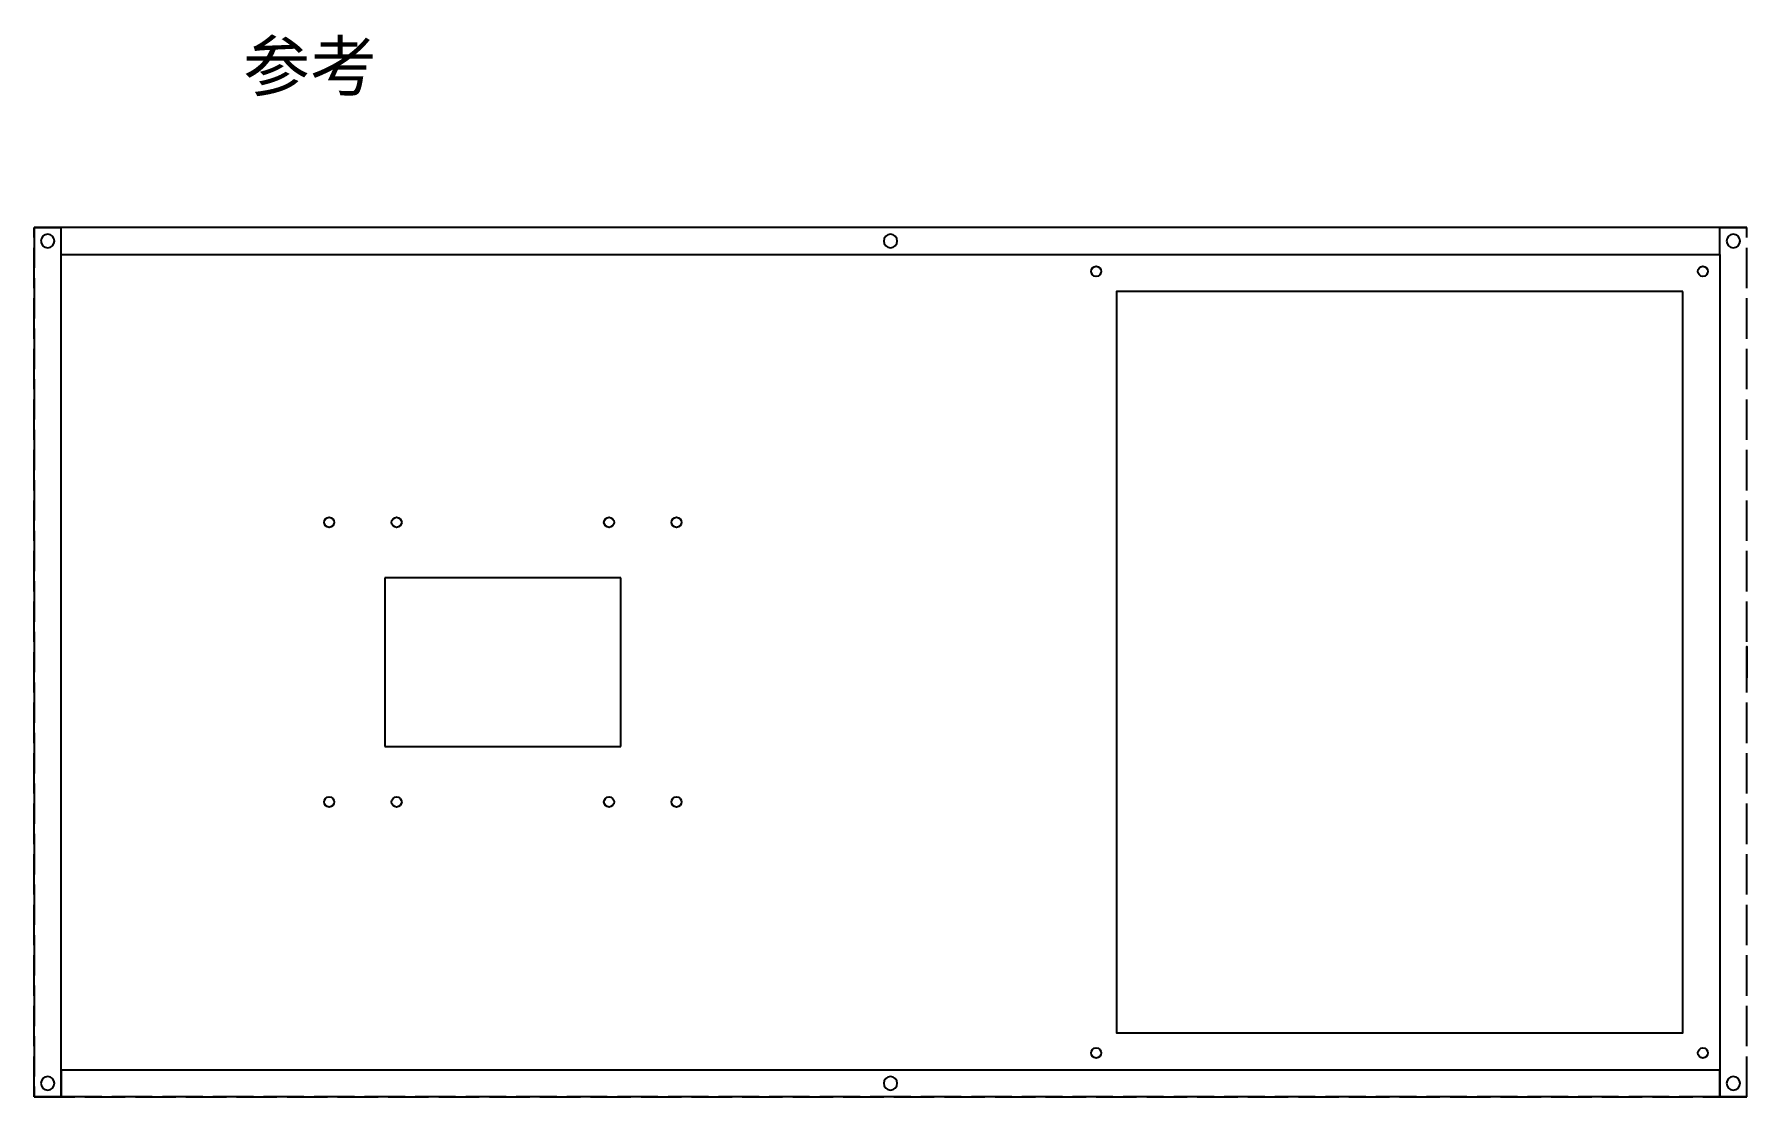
# Model space of a CAD drawing. Header units: millimetres. Extents: x -17 to 1436, y 45 to 964.
# Drawn here: x 928 to 1436, y 128 to 443 of the extents above; entities that cross this region are included whole.
import ezdxf

# ---------------------------------------------------------------- set-up
doc = ezdxf.new("R2010")
doc.units = ezdxf.units.MM
doc.linetypes.add('ACAD_ISO02W100', pattern=[15, 12, -3])
doc.styles.get("Standard").update_dxf_attribs({"font": 'arial.ttf'})

msp = doc.modelspace()

# ---------------------------------------------------------------- linework, layer by layer
at = {"linetype": 'ACAD_ISO02W100'}
for p, q in [((1436, 386, 70), (928, 386, 70)), ((928, 386, 70), (928, 128, 70)), ((1436, 128, 70), (1436, 386, 70)), ((928, 128, 70), (1436, 128, 70))]:
    msp.add_line(p, q, dxfattribs=at)
at = {"linetype": 'ACAD_ISO02W100', "extrusion": (-1, 0, 6.12323e-17)}
msp.add_line((928, 128), (928, 386), dxfattribs=at)
at = {"color": 242, "true_color": 0xcd2027, "extrusion": (-1, 0, 6.12323e-17)}
for p, q in [((928, 386, 70), (928, 386)), ((928, 128), (928, 128, 70))]:
    msp.add_line(p, q, dxfattribs=at)
at = {"extrusion": (-1.22465e-16, 0, -1)}
for p, q in [((928, 386), (936, 386)), ((928, 128), (936, 128))]:
    msp.add_line(p, q, dxfattribs=at)
at = {"color": 242, "true_color": 0xcd2027, "extrusion": (0, 1, -1.83697e-16)}
for p, q in [((928, 386, 70), (928, 386)), ((1436, 386, 70), (1436, 386))]:
    msp.add_line(p, q, dxfattribs=at)
at = {"extrusion": (0, 1, -1.83697e-16)}
for p, q in [((936, 386), (928, 386)), ((1428, 386), (1436, 386))]:
    msp.add_line(p, q, dxfattribs=at)
at = {"linetype": 'ACAD_ISO02W100', "extrusion": (0, 1, -1.83697e-16)}
msp.add_line((1428, 386), (936, 386), dxfattribs=at)
at = {"color": 30, "true_color": 0xf26722, "extrusion": (0, -3.67394e-16, -1)}
for p, q in [((936, 378), (936, 386)), ((1428, 378), (1428, 386))]:
    msp.add_line(p, q, dxfattribs=at)
at = {"color": 30, "true_color": 0xf26722}
for p, q in [((936, 378), (936, 386)), ((1428, 378), (1428, 386)), ((936, 136), (936, 128)), ((1428, 136), (1428, 128))]:
    msp.add_line(p, q, dxfattribs=at)
at = {"extrusion": (-3.67394e-16, 0, -1)}
for p, q in [((1436, 386), (1428, 386)), ((1436, 128), (1428, 128))]:
    msp.add_line(p, q, dxfattribs=at)
at = {"linetype": 'ACAD_ISO02W100', "extrusion": (1, 0, -1.83697e-16)}
msp.add_line((1436, 128), (1436, 386), dxfattribs=at)
at = {"color": 242, "true_color": 0xcd2027, "extrusion": (1, 0, -1.83697e-16)}
for p, q in [((1436, 386), (1436, 386, 70)), ((1436, 128, 70), (1436, 128))]:
    msp.add_line(p, q, dxfattribs=at)
at = {"extrusion": (0, -3.67394e-16, -1)}
msp.add_line((936, 378), (1428, 378), dxfattribs=at)
for p, q in [((936, 136), (936, 378)), ((1428, 378), (1428, 136)), ((1102, 282, 70), (1032, 282, 70)), ((1032, 282, 70), (1032, 232, 70)), ((1102, 232, 70), (1102, 282, 70)), ((1032, 232, 70), (1102, 232, 70))]:
    msp.add_line(p, q)
at = {"color": 30, "true_color": 0xf26722, "extrusion": (0, -1.22465e-16, -1)}
for p, q in [((936, 128), (936, 136)), ((1428, 128), (1428, 136))]:
    msp.add_line(p, q, dxfattribs=at)
at = {"extrusion": (0, -1.22465e-16, -1)}
msp.add_line((936, 136), (1428, 136), dxfattribs=at)
at = {"color": 242, "true_color": 0xcd2027, "extrusion": (0, -1, 6.12323e-17)}
for p, q in [((928, 128), (928, 128, 70)), ((1436, 128), (1436, 128, 70))]:
    msp.add_line(p, q, dxfattribs=at)
at = {"extrusion": (0, -1, 6.12323e-17)}
for p, q in [((936, 128), (928, 128)), ((1428, 128), (1436, 128))]:
    msp.add_line(p, q, dxfattribs=at)
at = {"linetype": 'ACAD_ISO02W100', "extrusion": (0, -1, 6.12323e-17)}
msp.add_line((1428, 128), (936, 128), dxfattribs=at)
at = {"elevation": 70}
msp.add_lwpolyline([(1417, 367), (1249, 367), (1249, 147), (1417, 147)], close=True, dxfattribs=at)
at = {"extrusion": (-1, 0, 6.12323e-17), "elevation": -1436}
msp.add_lwpolyline([(-252.35, 32.4), (-252.35, 34.9, 0.4142136), (-252.85, 35.4), (-261.15, 35.4, 0.4142136), (-261.65, 34.9), (-261.65, 32.4, 0.4142136), (-261.15, 31.9), (-252.85, 31.9, 0.4142136)], format="xyb", close=True, dxfattribs=at)
at = {"extrusion": (-1.22465e-16, 0, -1)}
for centre in [(-932, 382), (-932, 132)]:
    msp.add_circle(centre, 2, dxfattribs=at)
at = {"extrusion": (0, -3.67394e-16, -1)}
msp.add_circle((-1182, 382), 2, dxfattribs=at)
at = {"extrusion": (-3.67394e-16, 0, -1)}
for centre in [(-1432, 382), (-1432, 132)]:
    msp.add_circle(centre, 2, dxfattribs=at)
for centre in [(1243, 373, 70), (1423, 373, 70), (1015.5, 298.5, 70), (1035.5, 298.5, 70), (1098.5, 298.5, 70), (1118.5, 298.5, 70), (1015.5, 215.5, 70), (1035.5, 215.5, 70), (1098.5, 215.5, 70), (1118.5, 215.5, 70), (1243, 141, 70), (1423, 141, 70)]:
    msp.add_circle(centre, 1.5)
at = {"extrusion": (0, -1.22465e-16, -1)}
msp.add_circle((-1182, 132), 2, dxfattribs=at)

# ---------------------------------------------------------------- texts
at = {"insert": (989.922, 441.159, 70), "char_height": 14.55527, "attachment_point": 1}
msp.add_mtext_dynamic_manual_height_columns('{\\fSimSun|b0|i0|c134|p2;参考}', width=60.44245, gutter_width=72.776, heights=[17.415], dxfattribs=at)

doc.saveas('drawing.dxf')
